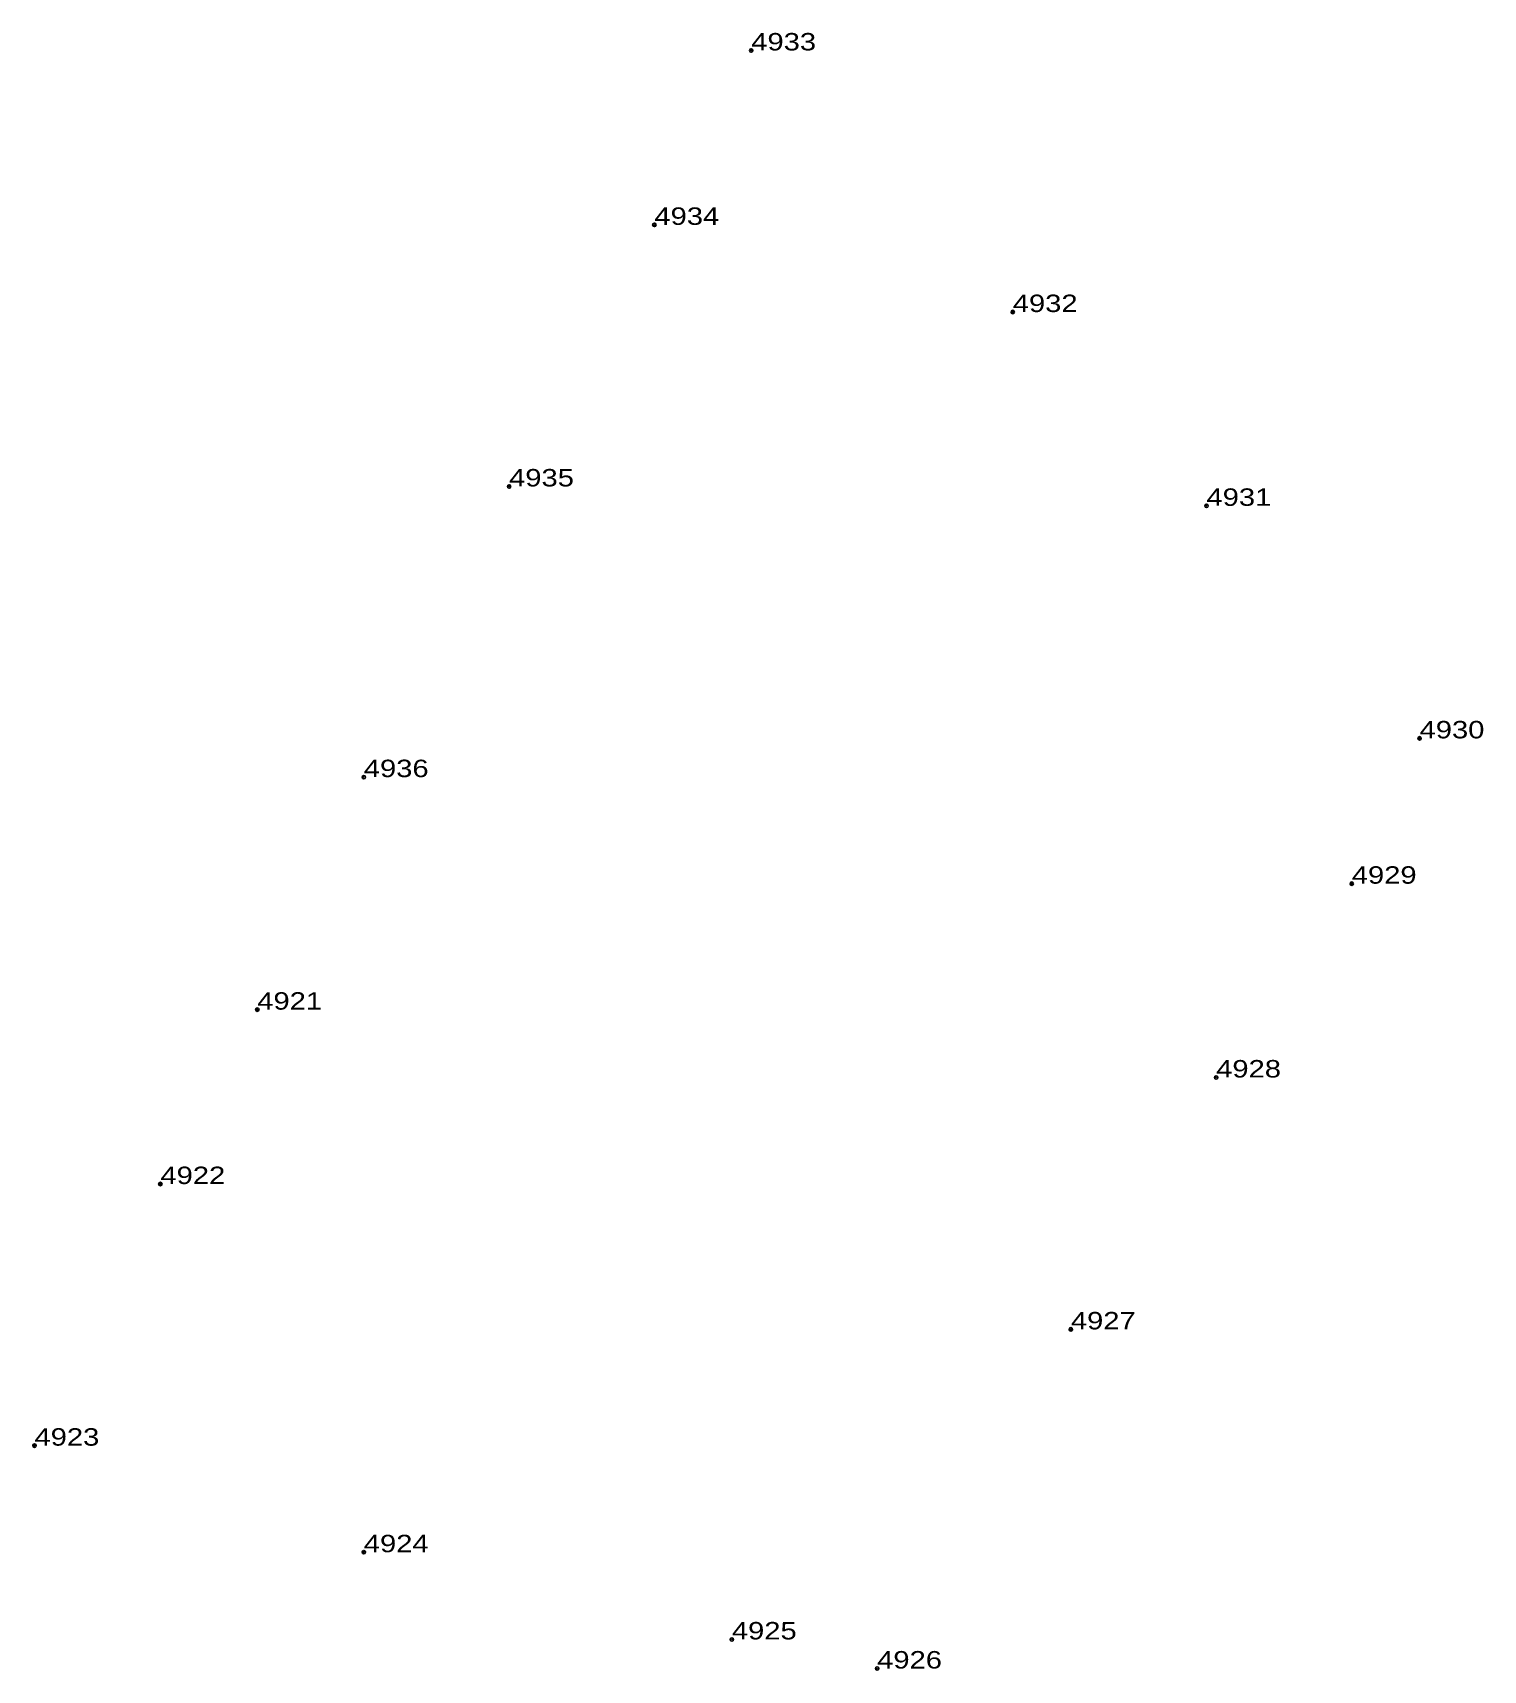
# Model space of a CAD drawing. Header units: metres. Extents: x 534541 to 536008, y 1847764 to 1848263.
# Drawn here: x 534540.8 to 534690.6, y 1848093.8 to 1848262.8 of the extents above.
import ezdxf

# ---------------------------------------------------------------- set-up
doc = ezdxf.new("R2010")
doc.units = ezdxf.units.M
doc.header["$LTSCALE"] = 0.72
doc.header["$PDMODE"] = 32
doc.header["$PDSIZE"] = 0.36
doc.layers.add('12', color=7, linetype='Continuous')
doc.layers.add('7', color=7, linetype='Continuous')

msp = doc.modelspace()

# ---------------------------------------------------------------- linework, layer by layer
at = {"layer": '7'}
for p in [(534615, 1848261), (534605, 1848243), (534642, 1848234), (534590, 1848216), (534662, 1848214), (534684, 1848190), (534575, 1848186), (534677, 1848175), (534564, 1848162), (534663, 1848155), (534554, 1848144), (534648, 1848129), (534541, 1848117), (534575, 1848106), (534613, 1848097), (534628, 1848094)]:
    msp.add_point(p, dxfattribs=at)

# ---------------------------------------------------------------- texts
at = {"layer": '12', "width": 1.25}
for s, p in [('4933', (534615, 1848261)), ('4934', (534605, 1848243)), ('4932', (534642, 1848234)), ('4935', (534590, 1848216)), ('4931', (534662, 1848214)), ('4930', (534684, 1848190)), ('4936', (534575, 1848186)), ('4929', (534677, 1848175)), ('4921', (534564, 1848162)), ('4928', (534663, 1848155)), ('4922', (534554, 1848144)), ('4927', (534648, 1848129)), ('4923', (534541, 1848117)), ('4924', (534575, 1848106)), ('4925', (534613, 1848097)), ('4926', (534628, 1848094))]:
    msp.add_text(s, height=1.8, dxfattribs=at).set_placement(p)

doc.saveas('drawing.dxf')
